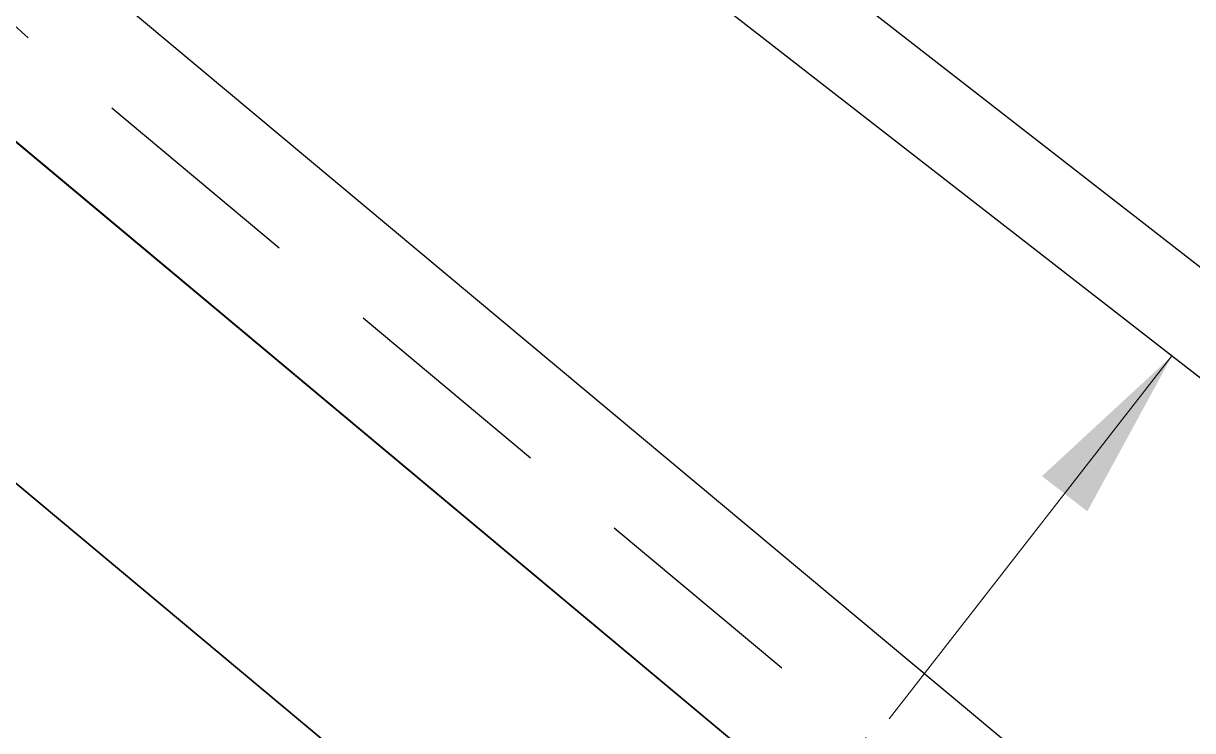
# Model space of a CAD drawing. Extents: x 363066 to 375462, y 6077936 to 6083550.
# Drawn here: x 372439.4 to 372506.3, y 6080590.1 to 6080630.6 of the extents above; entities that cross this region are included whole.
import ezdxf

# ---------------------------------------------------------------- set-up
doc = ezdxf.new("R2010")
doc.units = 0
doc.header["$LTSCALE"] = 5
doc.linetypes.add('foc-ACCESSROAD', pattern=[3.75, 2.5, -1.25])
doc.layers.add('C-AR-T', color=13, linetype='Continuous', lineweight=9)
for name, color, linetype in [('C-RW', 13, 'Continuous'), ('F-AR', 190, 'foc-ACCESSROAD'), ('F-RW', 190, 'Continuous'), ('P-PROPOSED', 10, 'Continuous')]:
    doc.layers.add(name, color=color, linetype=linetype)
doc.styles.add('80CG', font='ARIALN.TTF', dxfattribs={"height": 10})
doc.dimstyles.new('Compass 5 000', dxfattribs={"dimscale": 5, "dimtxt": 9, "dimasz": 2, "dimexe": 0.2, "dimexo": 0.0625, "dimgap": 0.5, "dimtad": 0, "dimtih": 1, "dimtoh": 1, "dimzin": 0, "dimdsep": 46, "dimtxsty": '80CG', "dimcen": 0.1, "dimse1": 1, "dimse2": 1, "dimclrd": 256, "dimclrt": 256, "dimaunit": 1, "dimadec": 4, "dimazin": 0, "dimtfac": 0.06, "dimtofl": 0, "dimtmove": 0, "dimatfit": 1, "dimfxl": 0.2, "dimtolj": 1, "dimtzin": 0, "dimlwd": -1, "dimarcsym": 0})

msp = doc.modelspace()

# ---------------------------------------------------------------- linework, layer by layer
at = {"layer": 'C-RW', "flags": 128}
msp.add_lwpolyline([(372290.68, 6080739.519), (372426.752, 6080614.411), (372502.392, 6080551.173), (372571.244, 6080505.005), (372862.374, 6080304.127), (372892.195, 6080281.964), (372929.83, 6080239.809), (372945.333, 6080222.443), (372952.368, 6080214.563), (372958.81, 6080207.348), (372968.609, 6080196.371), (373013.427, 6080146.971), (373019.237, 6080140.567), (373021.028, 6080138.593), (373274.089, 6079975.513), (373323.079, 6079943.943), (373488.715, 6079837.215), (373654.159, 6079766.881), (373722.123, 6079720.432), (373751.732, 6079700.197), (374115.481, 6079451.605)], dxfattribs=at)
at = {"layer": 'F-AR', "flags": 128}
msp.add_lwpolyline([(374614.729, 6079127.841), (374545.682, 6079175.405), (374534.209, 6079183.148), (374316.004, 6079330.386), (374301.043, 6079340.482), (374291.725, 6079346.769), (374275.108, 6079357.984), (374252.704, 6079373.103), (374194.312, 6079412.494), (374180.13, 6079422.08), (374177.79, 6079423.825), (374177.477, 6079424.059), (374173.62, 6079426.937), (374155.665, 6079440.335), (374153.395, 6079442.029), (374153.097, 6079442.252), (374135.283, 6079455.545), (374124.202, 6079463.814), (373752.233, 6079718.024), (373722.624, 6079738.259), (373661.396, 6079780.103), (373598.383, 6079823.188), (373426.055, 6079941.02), (373380.01, 6079972.505), (373040.913, 6080204.387), (373025.12, 6080215.245), (373000.192, 6080232.384), (372976.36, 6080248.77), (372972.972, 6080251.176), (372964.687, 6080256.795), (372930.966, 6080279.98), (372924.898, 6080284.152), (372703.727, 6080438.64), (372514.399, 6080567.205), (372439.875, 6080629.51), (372369.353, 6080693.246), (372304.414, 6080754.063), (372257.298, 6080799.083), (372151.771, 6080899.927), (372122.392, 6080928.003), (371974.434, 6081069.391), (371703.587, 6081326.33), (371676.619, 6081350.57), (371654.039, 6081370.866), (371650.279, 6081374.246), (371640.799, 6081382.767), (371627.675, 6081394.564), (371620.75, 6081400.789), (371618.084, 6081403.185), (371607.67, 6081413.058), (371380.18, 6081628.78), (371336.849, 6081669.871), (371325.371, 6081680.755), (371314.489, 6081691.073), (371134.147, 6081862.086), (371112.25, 6081881.2), (371090.522, 6081896.735), (371067.975, 6081911.056), (371044.677, 6081924.119), (371033.313, 6081929.89), (371004.399, 6081942.783), (370896.232, 6081973.897), (370837.326, 6081982.459), (370817.538, 6081985.335), (370802.694, 6081987.493), (370777.959, 6081991.088), (370758.171, 6081993.965), (370550.474, 6082024.164), (370520.421, 6082028.533), (370350.091, 6082053.296), (370271.564, 6082065.845), (370241.333, 6082070.134), (370193.472, 6082076.934), (370178.63, 6082079.047), (370132.447, 6082085.601), (369884.368, 6082121.498), (369881.03, 6082122.051), (369840.269, 6082128.801), (369740.301, 6082145.359), (369717.32, 6082148.848), (369233.116, 6082222.366), (368924.176, 6082264.558), (368916.797, 6082265.565), (368902.101, 6082267.573), (368894.119, 6082268.709), (368882.275, 6082270.397), (368800.752, 6082281.928), (368678.388, 6082297.546), (368614.28, 6082302.431), (368549.633, 6082305.142), (368533.5, 6082305.819), (368521.106, 6082306.338), (368516.367, 6082306.538), (368496.47, 6082307.381), (368488.452, 6082307.722), (368462.267, 6082308.832), (368451.25, 6082309.298), (368089.192, 6082324.571), (368023.209, 6082327.355), (368015.194, 6082327.701), (368008.137, 6082327.991), (368000.112, 6082328.329), (367845.49, 6082336.499), (367809.011, 6082338.426), (367793.871, 6082339.227), (367789.025, 6082339.483), (367783.857, 6082339.755), (367782.26, 6082339.84), (367320.291, 6082361.921), (367319.499, 6082361.984), (367293.852, 6082364.226), (367263.751, 6082366.868), (367228.099, 6082369.995), (367182.484, 6082377.159), (367181.219, 6082377.359), (367179.991, 6082377.555), (367086.079, 6082393.238), (367036.92, 6082398.793), (367000.467, 6082400.176), (366542.2, 6082406.545), (366530.92, 6082406.703), (366524.537, 6082406.792), (366514.63, 6082407.246), (366478.94, 6082408.88), (366458.583, 6082410.078), (366008.313, 6082436.57), (365897.659, 6082443.082), (365812.635, 6082442.775), (365735.747, 6082435.489), (365734.948, 6082435.351), (365720.169, 6082432.786), (365680.404, 6082425.886), (365662.503, 6082421.342), (365632.093, 6082413.627), (365325.942, 6082335.928), (365324.765, 6082335.601), (365310.304, 6082331.611), (365281.368, 6082323.631), (365257.574, 6082317.069), (365251.981, 6082315.527), (365249.564, 6082314.859), (365246.963, 6082314.142), (365230.28, 6082309.541), (365214.702, 6082305.243), (365168.825, 6082292.563), (365156.98, 6082289.29), (365154.353, 6082288.564), (365103.071, 6082274.392), (365089.303, 6082271.044), (365071.772, 6082266.781), (364882.826, 6082220.823), (364819.324, 6082205.381), (364772.295, 6082191.564), (364655.524, 6082157.262), (364593.205, 6082146.556), (364557.706, 6082140.458), (364542.83, 6082139.054), (364527.912, 6082138.172), (364512.973, 6082137.816), (364498.031, 6082137.983), (364483.104, 6082138.675), (364468.211, 6082139.891), (364453.369, 6082141.629), (364438.597, 6082143.887), (364436.435, 6082144.281), (364430.947, 6082145.333), (364423.916, 6082146.69), (364422.508, 6082146.979), (364421.165, 6082147.268), (364413.574, 6082148.971), (364409.337, 6082149.951), (364394.885, 6082153.749), (364380.575, 6082158.052), (364366.425, 6082162.856), (364352.452, 6082168.153), (364338.674, 6082173.937), (364325.107, 6082180.202), (364317.95, 6082183.791), (364316.416, 6082184.591), (364311.796, 6082187.072), (364298.707, 6082194.297), (364292.626, 6082197.748), (364290.951, 6082198.724), (364288.475, 6082200.225), (364285.852, 6082201.841), (364281.704, 6082204.466), (364277.874, 6082206.909), (364273.286, 6082209.898), (364249.066, 6082227.398), (364237.922, 6082235.903), (364220.375, 6082249.295), (364212.912, 6082254.991), (364194.584, 6082268.979), (364190.294, 6082273.174), (364189.977, 6082273.485), (364175.034, 6082288.101), (364160.18, 6082302.633), (364156.062, 6082306.66), (364152.387, 6082310.255), (364148.258, 6082314.294), (364118.219, 6082343.68), (364029.48, 6082424.484), (364028.013, 6082425.82), (363999.952, 6082445.993), (363988.978, 6082453.882), (363972.744, 6082465.552), (363949.572, 6082482.211), (363939.18, 6082487.473), (363936.378, 6082488.892), (363921.22, 6082496.569), (363918.42, 6082497.986), (363880.009, 6082517.439), (363807.145, 6082539.107), (363778.072, 6082544.416), (363738.723, 6082551.602), (363724.106, 6082554.272), (363719.053, 6082555.195), (363709.354, 6082556.965), (363371.537, 6082618.671), (363199.686, 6082651.356), (363187.75, 6082653.626), (363151.603, 6082651.251), (363087.31, 6082637.386)], dxfattribs=at)
at = {"layer": 'F-RW', "flags": 128}
for points in [[(372307.85, 6080757.695), (372372.737, 6080696.926), (372443.155, 6080633.283), (372517.403, 6080571.21), (372585.301, 6080525.678), (372606.604, 6080510.978), (372891.159, 6080314.633), (372931.072, 6080283.778), (372944.048, 6080273.748), (372976.36, 6080248.77), (373024.138, 6080211.836), (373036.34, 6080198.098), (373056.048, 6080175.91), (373350.754, 6079973.335), (373361.957, 6079965.639), (373396.406, 6079941.861), (373520.189, 6079856.433), (373590.52, 6079826.531), (373595.242, 6079824.524), (373598.383, 6079823.188), (373645.169, 6079803.299), (373722.958, 6079750.135), (373752.566, 6079729.904), (374130.009, 6079471.96)], [(374124.202, 6079463.814), (373752.233, 6079718.024), (373722.624, 6079738.259), (373661.396, 6079780.103), (373652.826, 6079783.746), (373512.927, 6079843.221), (373368.869, 6079942.643), (373323.081, 6079974.121), (373080.319, 6080141.023), (373046.054, 6080164.58), (372995.018, 6080220.834), (372991.784, 6080223.36), (372978.984, 6080233.466), (372975.788, 6080235.852), (372930.713, 6080271.057), (372887.618, 6080304.86), (372886.407, 6080305.391), (372885.235, 6080306.577), (372579.681, 6080517.408), (372511.405, 6080563.191), (372436.644, 6080625.694), (372365.975, 6080689.559), (372300.982, 6080750.422)], [(372300.982, 6080750.422), (372365.975, 6080689.559), (372436.644, 6080625.693), (372511.405, 6080563.191), (372579.681, 6080517.408), (372885.235, 6080306.577), (372886.406, 6080305.39), (372930.422, 6080260.744), (372953.643, 6080237.192), (372960.944, 6080229.785), (372971.723, 6080218.853), (372981.69, 6080208.743), (372989.043, 6080200.638), (372999.236, 6080189.402), (373020.105, 6080166.399), (373023.036, 6080163.169), (373032.726, 6080152.488), (373309.045, 6079974.52)], [(374115.481, 6079451.605), (373751.732, 6079700.197), (373722.123, 6079720.432), (373654.159, 6079766.881), (373488.715, 6079837.215), (373323.078, 6079943.943), (373274.088, 6079975.513), (373021.028, 6080138.593), (373019.237, 6080140.567), (373013.427, 6080146.971), (372968.609, 6080196.371), (372958.265, 6080206.863), (372951.752, 6080213.469), (372944.45, 6080220.876), (372929.717, 6080235.82), (372862.374, 6080304.127), (372571.244, 6080505.005), (372502.392, 6080551.173), (372426.752, 6080614.411), (372290.68, 6080739.519)]]:
    msp.add_lwpolyline(points, dxfattribs=at)
at = {"layer": 'P-PROPOSED', "flags": 128}
for points in [[(374158.259, 6079483.691), (373758.351, 6079760.129), (373629.955, 6079842.452), (373378.083, 6080013.374), (373317.61, 6080059.87), (373302.94, 6080058.541), (373283.527, 6080071.832), (373279.906, 6080088.915), (373272.01, 6080095.905), (373260.93, 6080100.881), (373251.099, 6080103.033), (373205.097, 6080131.519), (372969.495, 6080293.207), (372547.571, 6080584.796), (372482.183, 6080635.692), (372439.499, 6080673.336), (372428.741, 6080689.482), (372415.352, 6080701.985), (372402.149, 6080707.407), (371653.585, 6081416.865)], [(371650.152, 6081413.232), (372399.388, 6080703.137), (372412.608, 6080697.708), (372424.904, 6080686.226), (372435.702, 6080670.02), (372478.992, 6080631.842), (372544.613, 6080580.765), (372966.66, 6080289.09), (373202.366, 6080127.331), (373249.194, 6080098.333), (373259.356, 6080096.108), (373269.268, 6080091.658), (373275.358, 6080086.266), (373279.052, 6080068.838), (373301.6, 6080053.401), (373316.114, 6080054.715), (373375.153, 6080009.321), (373617.276, 6079845.015), (373755.58, 6079755.968), (374156.942, 6079478.525)]]:
    msp.add_lwpolyline(points, dxfattribs=at)

# ---------------------------------------------------------------- leaders
at = {"layer": 'C-AR-T'}
msp.add_leader([(372505.11, 6080611.512), (372488.929, 6080590.723)], dimstyle='Compass 5 000', dxfattribs=at)

doc.saveas('drawing.dxf')
